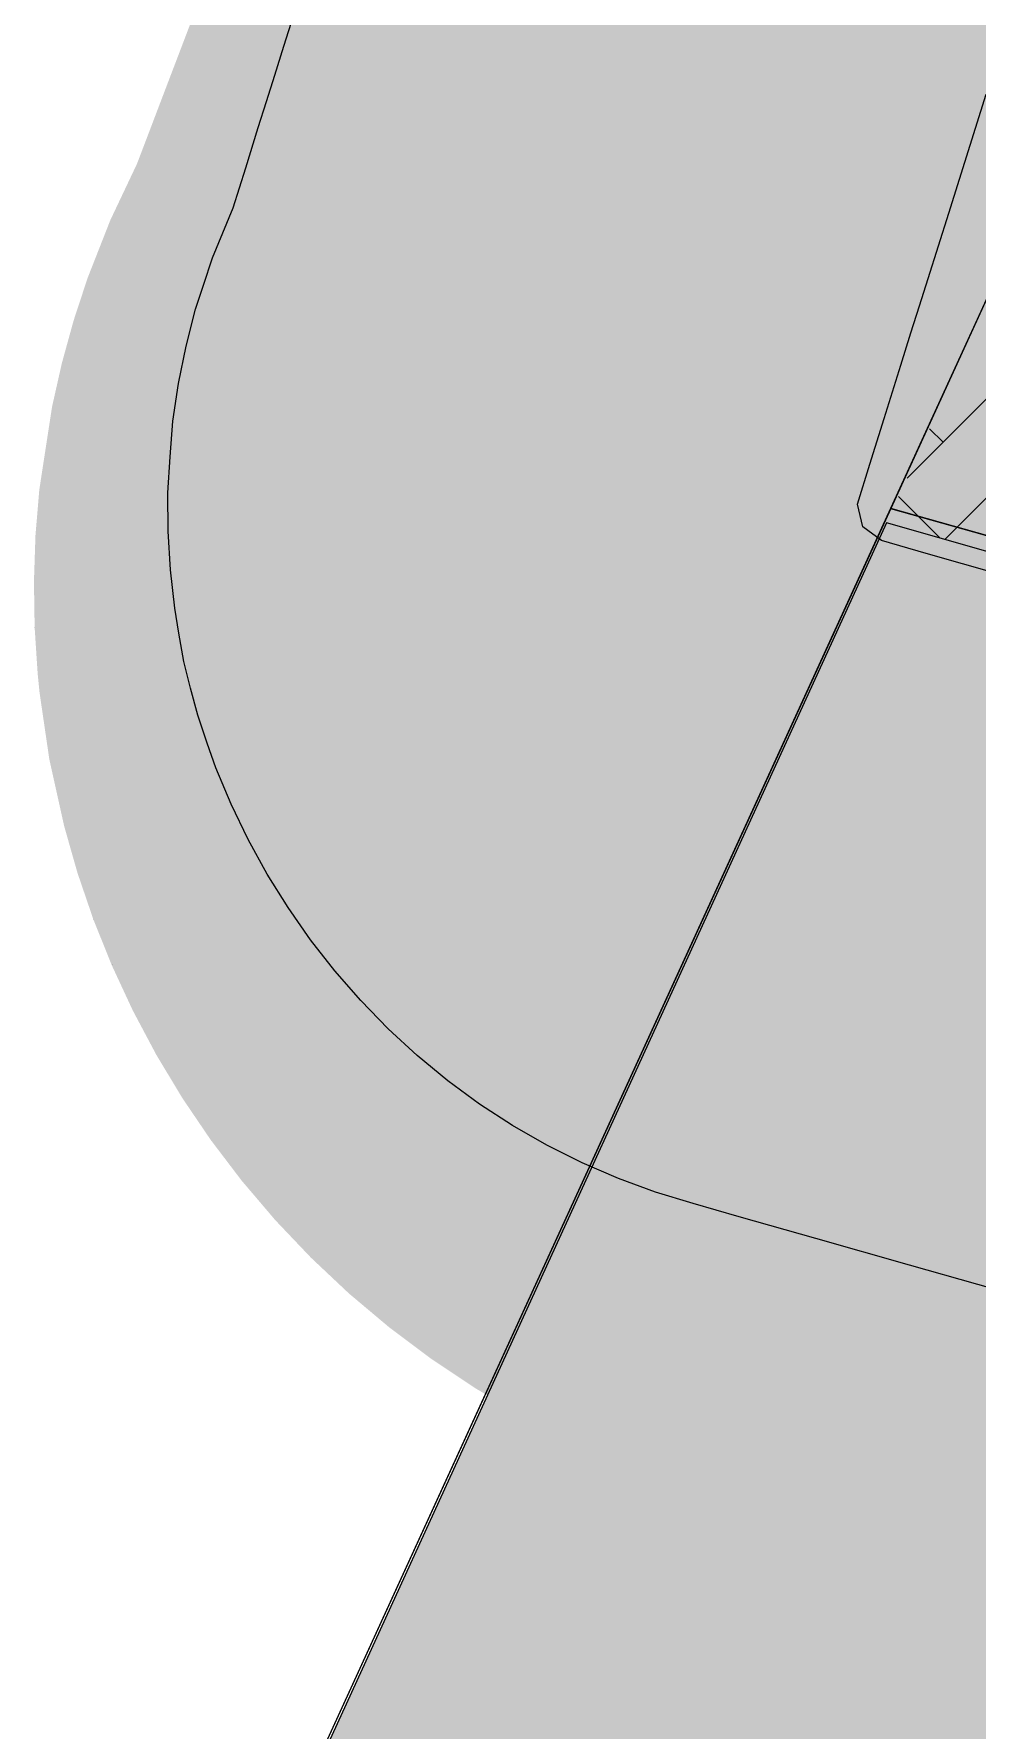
# Model space of a CAD drawing. Header units: millimetres. Extents: x 340454 to 342791, y 6993867 to 6995092.
# Drawn here: x 340708.885 to 340710.937, y 6994448.86 to 6994452.552 of the extents above; entities that cross this region are included whole.
import ezdxf

# ---------------------------------------------------------------- set-up
doc = ezdxf.new("R2010")
doc.units = ezdxf.units.MM
doc.header["$LTSCALE"] = 10
for name, color, linetype in [('A-MODELAGEM', 7, 'Continuous'), ('F-HZ-CORREDOR-FEAT', 2, 'Continuous'), ('Lotes', 7, 'Continuous'), ('T-HM-CURVA_INTERMEDIARIA', 45, 'Continuous'), ('TRAMA', 7, 'Continuous'), ('URB-Quadras', 3, 'Continuous')]:
    doc.layers.add(name, color=color, linetype=linetype)
pattern_1 = [(45, (337861.49948, 6993610.78793), (0, 0.215526147), [0.4572, -0.1524]), (135, (337861.60724, 6993610.8957), (2e-17, 0.215526147), [0.4572, -0.1524])]

msp = doc.modelspace()

# ---------------------------------------------------------------- hatches: boundary and pattern name
at = {"layer": 'TRAMA'}
h = msp.add_hatch(dxfattribs=at)
h.set_pattern_fill('AR-HBONE', color=253, scale=0.0015)
h.set_pattern_definition(pattern_1)
h.paths.add_polyline_path([(340711.6709, 6994451.5991), (340711.3071, 6994451.7654), (340710.9433, 6994451.9318), (340710.74, 6994451.4873), (340712.6851, 6994450.9353), (340712.7607, 6994451.1007), (340712.3984, 6994451.2663), (340712.0346, 6994451.4327)])
h = msp.add_hatch(dxfattribs=at)
h.set_pattern_fill('AR-HBONE', color=253, scale=0.0015)
h.set_pattern_definition(pattern_1)
h.paths.add_polyline_path([(340709.0569, 6994447.807), (340802.2143, 6994421.369), (340803.3046, 6994425.2175), (340710.7401, 6994451.4873)])

# ---------------------------------------------------------------- linework, layer by layer
at = {"layer": 'A-MODELAGEM', "color": 161, "linetype": 'Continuous', "lineweight": -3}
for points in [[(340709.8757, 6994452.7907), (340710.4702, 6994452.1269), (340710.0445, 6994452.8328)], [(340710.0445, 6994452.8328), (340710.4702, 6994452.1269), (340710.9307, 6994451.9163)], [(340710.0445, 6994452.8328), (340710.9307, 6994451.9163), (340710.5837, 6994452.7556)], [(340709.2654, 6994452.6779), (340710.4702, 6994452.1269), (340709.8757, 6994452.7907)], [(340710.5837, 6994452.7556), (340710.9307, 6994451.9163), (340711.044, 6994452.1639)], [(340710.5837, 6994452.7556), (340711.044, 6994452.1639), (340710.9167, 6994452.6033)], [(340709.2654, 6994452.6779), (340709.2166, 6994452.5499), (340710.4702, 6994452.1269)], [(340710.8953, 6994452.6322), (340710.9167, 6994452.6033), (340711.1881, 6994452.4792)], [(340710.8953, 6994452.6322), (340711.1881, 6994452.4792), (340711.2221, 6994452.5535)], [(340710.9167, 6994452.6033), (340711.044, 6994452.1639), (340711.1195, 6994452.3291)], [(340710.9167, 6994452.6033), (340711.1195, 6994452.3291), (340711.1881, 6994452.4792)], [(340709.1743, 6994452.4389), (340709.4404, 6994452.3376), (340709.2166, 6994452.5499)], [(340709.2166, 6994452.5499), (340709.4404, 6994452.3376), (340710.6984, 6994451.8722)], [(340709.2166, 6994452.5499), (340710.5243, 6994452.0665), (340710.4702, 6994452.1269)], [(340709.2166, 6994452.5499), (340710.6984, 6994451.8722), (340710.5243, 6994452.0665)], [(340709.1743, 6994452.4389), (340709.1096, 6994452.2689), (340709.5042, 6994452.1344)], [(340709.1743, 6994452.4389), (340709.5042, 6994452.1344), (340709.4819, 6994452.2982)], [(340709.1743, 6994452.4389), (340709.4819, 6994452.2982), (340709.4404, 6994452.3376)], [(340709.4404, 6994452.3376), (340709.4819, 6994452.2982), (340710.7167, 6994451.8518)], [(340709.4404, 6994452.3376), (340710.7167, 6994451.8518), (340710.6984, 6994451.8722)], [(340709.4819, 6994452.2982), (340709.5042, 6994452.1344), (340709.7389, 6994452.0543)], [(340709.4819, 6994452.2982), (340709.7389, 6994452.0543), (340710.8245, 6994451.6841)], [(340709.4819, 6994452.2982), (340710.8245, 6994451.6841), (340710.7167, 6994451.8518)], [(340709.1096, 6994452.2689), (340709.0522, 6994452.1464), (340709.6028, 6994452.0434)], [(340709.1096, 6994452.2689), (340709.6028, 6994452.0434), (340709.5042, 6994452.1344)], [(340709.002, 6994452.0199), (340709.7845, 6994451.8756), (340709.0522, 6994452.1463)], [(340709.0522, 6994452.1464), (340709.0522, 6994452.1463), (340709.7845, 6994451.8756)], [(340709.0522, 6994452.1464), (340709.7845, 6994451.8756), (340709.6028, 6994452.0434)], [(340710.9307, 6994451.9163), (340711.6977, 6994451.3235), (340711.044, 6994452.1639)], [(340709.5042, 6994452.1344), (340709.6028, 6994452.0434), (340709.7389, 6994452.0543)], [(340710.4702, 6994452.1269), (340710.5243, 6994452.0665), (340710.9307, 6994451.9163)], [(340709.6028, 6994452.0434), (340709.8879, 6994451.913), (340709.7389, 6994452.0543)], [(340709.6028, 6994452.0434), (340709.7845, 6994451.8756), (340709.8879, 6994451.913)], [(340709.7389, 6994452.0543), (340709.8879, 6994451.913), (340710.8245, 6994451.6841)], [(340710.5243, 6994452.0665), (340710.6984, 6994451.8722), (340710.9307, 6994451.9163)], [(340709.002, 6994452.0199), (340708.9724, 6994451.9282), (340709.1668, 6994451.8835)], [(340709.002, 6994452.0199), (340709.1668, 6994451.8835), (340709.9103, 6994451.7595)], [(340709.002, 6994452.0199), (340709.9103, 6994451.7595), (340709.7845, 6994451.8756)], [(340708.9467, 6994451.8352), (340709.1668, 6994451.8835), (340708.9724, 6994451.9282)], [(340709.7845, 6994451.8756), (340710.0183, 6994451.7892), (340709.8879, 6994451.913)], [(340709.8879, 6994451.913), (340710.0183, 6994451.7892), (340710.749, 6994451.5191)], [(340709.8879, 6994451.913), (340710.749, 6994451.5191), (340710.8245, 6994451.6841)], [(340710.6984, 6994451.8722), (340710.8738, 6994451.792), (340710.9307, 6994451.9163)], [(340710.8738, 6994451.792), (340711.7347, 6994451.2394), (340710.9307, 6994451.9163)], [(340710.9307, 6994451.9163), (340711.7347, 6994451.2394), (340711.6977, 6994451.3235)], [(340708.9467, 6994451.8352), (340709.3002, 6994451.7731), (340709.1668, 6994451.8835)], [(340709.1668, 6994451.8835), (340709.3002, 6994451.7731), (340709.9785, 6994451.6966)], [(340709.1668, 6994451.8835), (340709.9785, 6994451.6966), (340709.9103, 6994451.7595)], [(340709.7845, 6994451.8756), (340709.9103, 6994451.7595), (340710.0183, 6994451.7892)], [(340710.6984, 6994451.8722), (340710.7167, 6994451.8518), (340710.8738, 6994451.792)], [(340710.7167, 6994451.8518), (340710.8245, 6994451.6841), (340710.8388, 6994451.7154)], [(340710.7167, 6994451.8518), (340710.8388, 6994451.7154), (340710.8738, 6994451.792)], [(340708.9249, 6994451.7404), (340709.3002, 6994451.7731), (340708.9467, 6994451.8351)], [(340708.9467, 6994451.8352), (340708.9467, 6994451.8351), (340709.3002, 6994451.7731)], [(340709.9103, 6994451.7595), (340710.1099, 6994451.7023), (340710.0183, 6994451.7892)], [(340710.0183, 6994451.7892), (340710.1099, 6994451.7023), (340710.749, 6994451.5191)], [(340710.8388, 6994451.7154), (340710.8998, 6994451.6473), (340710.8738, 6994451.792)], [(340710.8998, 6994451.6473), (340711.7347, 6994451.2394), (340710.8738, 6994451.792)], [(340708.8971, 6994451.5593), (340709.1673, 6994451.5534), (340708.9249, 6994451.7404)], [(340708.9249, 6994451.7404), (340709.411, 6994451.6814), (340709.3002, 6994451.7731)], [(340708.9249, 6994451.7404), (340709.1673, 6994451.5534), (340709.411, 6994451.6814)], [(340709.3002, 6994451.7731), (340709.411, 6994451.6814), (340710.0352, 6994451.6443)], [(340709.3002, 6994451.7731), (340710.0352, 6994451.6443), (340709.9785, 6994451.6966)], [(340709.9103, 6994451.7595), (340709.9785, 6994451.6966), (340710.1099, 6994451.7023)], [(340709.9785, 6994451.6966), (340710.1601, 6994451.6548), (340710.1099, 6994451.7023)], [(340710.1099, 6994451.7023), (340710.1601, 6994451.6548), (340710.749, 6994451.5191)], [(340710.8245, 6994451.6841), (340710.8998, 6994451.6473), (340710.8388, 6994451.7154)], [(340709.1673, 6994451.5534), (340709.5764, 6994451.5446), (340709.411, 6994451.6814)], [(340709.411, 6994451.6814), (340709.5764, 6994451.5446), (340710.0832, 6994451.5999)], [(340709.411, 6994451.6814), (340710.0832, 6994451.5999), (340710.0352, 6994451.6443)], [(340709.9785, 6994451.6966), (340710.0352, 6994451.6443), (340710.1601, 6994451.6548)], [(340710.749, 6994451.5191), (340710.8998, 6994451.6473), (340710.8245, 6994451.6841)], [(340710.0352, 6994451.6443), (340710.2019, 6994451.615), (340710.1601, 6994451.6548)], [(340710.0352, 6994451.6443), (340710.0832, 6994451.5999), (340710.2019, 6994451.615)], [(340710.1601, 6994451.6548), (340710.2019, 6994451.615), (340710.749, 6994451.5191)], [(340710.749, 6994451.5191), (340711.1052, 6994451.418), (340710.8998, 6994451.6473)], [(340710.8998, 6994451.6473), (340711.1052, 6994451.418), (340711.7347, 6994451.2394)], [(340709.5764, 6994451.5446), (340710.1568, 6994451.532), (340710.0832, 6994451.5999)], [(340710.0832, 6994451.5999), (340710.2376, 6994451.5812), (340710.2019, 6994451.615)], [(340710.0832, 6994451.5999), (340710.1568, 6994451.532), (340710.2376, 6994451.5812)], [(340710.2019, 6994451.615), (340710.2376, 6994451.5812), (340710.749, 6994451.5191)], [(340708.8971, 6994451.5593), (340708.8894, 6994451.4602), (340709.0255, 6994451.4645)], [(340708.8971, 6994451.5593), (340709.0255, 6994451.4645), (340709.1673, 6994451.5534)], [(340709.0255, 6994451.4645), (340709.2725, 6994451.4723), (340709.1673, 6994451.5534)], [(340709.1673, 6994451.5534), (340709.2725, 6994451.4723), (340709.5764, 6994451.5446)], [(340710.1568, 6994451.532), (340710.2926, 6994451.529), (340710.2376, 6994451.5812)], [(340710.2376, 6994451.5812), (340710.2926, 6994451.529), (340710.749, 6994451.5191)], [(340709.2725, 6994451.4723), (340709.6493, 6994451.4843), (340709.5764, 6994451.5446)], [(340709.5764, 6994451.5446), (340709.6493, 6994451.4843), (340710.1568, 6994451.532)], [(340709.6493, 6994451.4843), (340710.1899, 6994451.5014), (340710.1568, 6994451.532)], [(340710.1568, 6994451.532), (340710.1899, 6994451.5014), (340710.2926, 6994451.529)], [(340710.1899, 6994451.5014), (340710.3174, 6994451.5054), (340710.2926, 6994451.529)], [(340710.2926, 6994451.529), (340710.3174, 6994451.5054), (340710.749, 6994451.5191)], [(340710.3174, 6994451.5054), (340710.3398, 6994451.4842), (340710.749, 6994451.5191)], [(340710.3398, 6994451.4842), (340710.3601, 6994451.4649), (340710.749, 6994451.5191)], [(340710.3601, 6994451.4649), (340710.3788, 6994451.4472), (340710.749, 6994451.5191)], [(340710.3788, 6994451.4472), (340710.3859, 6994451.4404), (340710.749, 6994451.5191)], [(340710.3859, 6994451.4404), (340710.4098, 6994451.4178), (340710.749, 6994451.5191)], [(340710.4098, 6994451.4178), (340710.4317, 6994451.3971), (340710.749, 6994451.5191)], [(340710.4317, 6994451.3971), (340710.4462, 6994451.3833), (340710.749, 6994451.5191)], [(340710.4462, 6994451.3833), (340710.4601, 6994451.3701), (340710.749, 6994451.5191)], [(340710.4601, 6994451.3701), (340710.4735, 6994451.3574), (340710.749, 6994451.5191)], [(340710.4735, 6994451.3574), (340710.4864, 6994451.3451), (340710.749, 6994451.5191)], [(340710.4864, 6994451.3451), (340710.4991, 6994451.3331), (340710.749, 6994451.5191)], [(340710.4991, 6994451.3331), (340710.5115, 6994451.3213), (340710.749, 6994451.5191)], [(340710.5115, 6994451.3213), (340710.5237, 6994451.3097), (340710.749, 6994451.5191)], [(340710.5237, 6994451.3097), (340710.5359, 6994451.2982), (340710.749, 6994451.5191)], [(340710.5359, 6994451.2982), (340710.5481, 6994451.2866), (340710.749, 6994451.5191)], [(340710.5481, 6994451.2866), (340710.5603, 6994451.275), (340710.749, 6994451.5191)], [(340710.5603, 6994451.275), (340710.5726, 6994451.2633), (340710.749, 6994451.5191)], [(340710.5852, 6994451.2514), (340710.749, 6994451.5191), (340710.5726, 6994451.2633)], [(340710.598, 6994451.2392), (340710.749, 6994451.5191), (340710.5852, 6994451.2514)], [(340710.6113, 6994451.2266), (340710.749, 6994451.5191), (340710.598, 6994451.2392)], [(340710.625, 6994451.2136), (340710.749, 6994451.5191), (340710.6113, 6994451.2266)], [(340710.6394, 6994451.2), (340710.749, 6994451.5191), (340710.625, 6994451.2136)], [(340710.6544, 6994451.1857), (340710.749, 6994451.5191), (340710.6394, 6994451.2)], [(340710.6544, 6994451.1857), (340711.1052, 6994451.418), (340710.749, 6994451.5191)], [(340709.2725, 6994451.4723), (340709.3648, 6994451.4011), (340709.6493, 6994451.4843)], [(340709.3648, 6994451.4011), (340709.7139, 6994451.4309), (340709.6493, 6994451.4843)], [(340709.6493, 6994451.4843), (340709.7139, 6994451.4309), (340710.1899, 6994451.5014)], [(340709.7139, 6994451.4309), (340710.2196, 6994451.474), (340710.1899, 6994451.5014)], [(340710.1899, 6994451.5014), (340710.2196, 6994451.474), (340710.3174, 6994451.5054)], [(340710.2196, 6994451.474), (340710.3398, 6994451.4842), (340710.3174, 6994451.5054)], [(340710.2196, 6994451.474), (340710.2466, 6994451.4491), (340710.3398, 6994451.4842)], [(340710.2466, 6994451.4491), (340710.3601, 6994451.4649), (340710.3398, 6994451.4842)], [(340708.8863, 6994451.3608), (340709.1376, 6994451.3817), (340709.0255, 6994451.4645)], [(340708.8894, 6994451.4602), (340708.8863, 6994451.3608), (340709.0255, 6994451.4645)], [(340709.0255, 6994451.4645), (340709.1376, 6994451.3817), (340709.2725, 6994451.4723)], [(340709.1376, 6994451.3817), (340709.3648, 6994451.4011), (340709.2725, 6994451.4723)], [(340709.7139, 6994451.4309), (340709.7718, 6994451.383), (340710.2196, 6994451.474)], [(340709.7718, 6994451.383), (340710.2466, 6994451.4491), (340710.2196, 6994451.474)], [(340709.7718, 6994451.383), (340709.8242, 6994451.3395), (340710.2466, 6994451.4491)], [(340709.8242, 6994451.3395), (340710.2713, 6994451.4263), (340710.2466, 6994451.4491)], [(340710.2466, 6994451.4491), (340710.2713, 6994451.4263), (340710.3601, 6994451.4649)], [(340710.2713, 6994451.4263), (340710.3788, 6994451.4472), (340710.3601, 6994451.4649)], [(340710.2713, 6994451.4263), (340710.2807, 6994451.4176), (340710.3788, 6994451.4472)], [(340710.2807, 6994451.4176), (340710.3859, 6994451.4404), (340710.3788, 6994451.4472)], [(340709.3648, 6994451.4011), (340709.447, 6994451.3377), (340709.7139, 6994451.4309)], [(340709.447, 6994451.3377), (340709.7718, 6994451.383), (340709.7139, 6994451.4309)], [(340709.8242, 6994451.3395), (340709.8442, 6994451.3231), (340710.2713, 6994451.4263)], [(340709.8442, 6994451.3231), (340710.2807, 6994451.4176), (340710.2713, 6994451.4263)], [(340709.8442, 6994451.3231), (340709.9101, 6994451.2685), (340710.2807, 6994451.4176)], [(340709.9101, 6994451.2685), (340710.3121, 6994451.3886), (340710.2807, 6994451.4176)], [(340710.2807, 6994451.4176), (340710.3121, 6994451.3886), (340710.3859, 6994451.4404)], [(340710.3121, 6994451.3886), (340710.4098, 6994451.4178), (340710.3859, 6994451.4404)], [(340710.3121, 6994451.3886), (340710.3408, 6994451.3621), (340710.4098, 6994451.4178)], [(340710.3408, 6994451.3621), (340710.4317, 6994451.3971), (340710.4098, 6994451.4178)], [(340711.2185, 6994450.6506), (340711.1052, 6994451.418), (340710.6544, 6994451.1857)], [(340708.8876, 6994451.26), (340709.1376, 6994451.3817), (340708.8862, 6994451.3603)], [(340708.8863, 6994451.3608), (340708.8862, 6994451.3603), (340709.1376, 6994451.3817)], [(340708.8876, 6994451.26), (340709.2369, 6994451.3084), (340709.1376, 6994451.3817)], [(340709.1376, 6994451.3817), (340709.2369, 6994451.3084), (340709.3648, 6994451.4011)], [(340709.2369, 6994451.3084), (340709.447, 6994451.3377), (340709.3648, 6994451.4011)], [(340709.447, 6994451.3377), (340709.521, 6994451.2806), (340709.7718, 6994451.383)], [(340709.521, 6994451.2806), (340709.8242, 6994451.3395), (340709.7718, 6994451.383)], [(340709.9101, 6994451.2685), (340709.9695, 6994451.2193), (340710.3121, 6994451.3886)], [(340709.9695, 6994451.2193), (340710.3408, 6994451.3621), (340710.3121, 6994451.3886)], [(340710.3408, 6994451.3621), (340710.3599, 6994451.3445), (340710.4317, 6994451.3971)], [(340710.3599, 6994451.3445), (340710.4462, 6994451.3833), (340710.4317, 6994451.3971)], [(340710.3599, 6994451.3445), (340710.3781, 6994451.3278), (340710.4462, 6994451.3833)], [(340710.3781, 6994451.3278), (340710.4601, 6994451.3701), (340710.4462, 6994451.3833)], [(340710.3781, 6994451.3278), (340710.3955, 6994451.3116), (340710.4601, 6994451.3701)], [(340710.3955, 6994451.3116), (340710.4735, 6994451.3574), (340710.4601, 6994451.3701)], [(340709.2369, 6994451.3084), (340709.3258, 6994451.2427), (340709.447, 6994451.3377)], [(340709.3258, 6994451.2427), (340709.521, 6994451.2806), (340709.447, 6994451.3377)], [(340709.521, 6994451.2806), (340709.5489, 6994451.2591), (340709.8242, 6994451.3395)], [(340709.5489, 6994451.2591), (340709.8442, 6994451.3231), (340709.8242, 6994451.3395)], [(340709.9695, 6994451.2193), (340710.0086, 6994451.187), (340710.3408, 6994451.3621)], [(340710.0086, 6994451.187), (340710.3599, 6994451.3445), (340710.3408, 6994451.3621)], [(340710.0086, 6994451.187), (340710.0457, 6994451.1563), (340710.3599, 6994451.3445)], [(340710.0457, 6994451.1563), (340710.3781, 6994451.3278), (340710.3599, 6994451.3445)], [(340710.3955, 6994451.3116), (340710.4124, 6994451.296), (340710.4735, 6994451.3574)], [(340710.4124, 6994451.296), (340710.4864, 6994451.3451), (340710.4735, 6994451.3574)], [(340710.4124, 6994451.296), (340710.4289, 6994451.2808), (340710.4864, 6994451.3451)], [(340710.4289, 6994451.2808), (340710.4991, 6994451.3331), (340710.4864, 6994451.3451)], [(340710.4289, 6994451.2808), (340710.445, 6994451.266), (340710.4991, 6994451.3331)], [(340710.445, 6994451.266), (340710.5115, 6994451.3213), (340710.4991, 6994451.3331)], [(340708.8936, 6994451.1588), (340709.2369, 6994451.3084), (340708.8876, 6994451.2598)], [(340708.8876, 6994451.26), (340708.8876, 6994451.2598), (340709.2369, 6994451.3084)], [(340708.8936, 6994451.1588), (340709.3258, 6994451.2427), (340709.2369, 6994451.3084)], [(340709.5489, 6994451.2591), (340709.6409, 6994451.1881), (340709.8442, 6994451.3231)], [(340709.6409, 6994451.1881), (340709.9101, 6994451.2685), (340709.8442, 6994451.3231)], [(340710.0457, 6994451.1563), (340710.0811, 6994451.127), (340710.3781, 6994451.3278)], [(340710.0811, 6994451.127), (340710.3955, 6994451.3116), (340710.3781, 6994451.3278)], [(340710.0811, 6994451.127), (340710.1151, 6994451.0989), (340710.3955, 6994451.3116)], [(340710.1151, 6994451.0989), (340710.4124, 6994451.296), (340710.3955, 6994451.3116)], [(340710.1151, 6994451.0989), (340710.1479, 6994451.0717), (340710.4124, 6994451.296)], [(340710.1479, 6994451.0717), (340710.4289, 6994451.2808), (340710.4124, 6994451.296)], [(340710.445, 6994451.266), (340710.4609, 6994451.2513), (340710.5115, 6994451.3213)], [(340710.4609, 6994451.2513), (340710.5237, 6994451.3097), (340710.5115, 6994451.3213)], [(340710.4609, 6994451.2513), (340710.4767, 6994451.2367), (340710.5237, 6994451.3097)], [(340710.4767, 6994451.2367), (340710.5359, 6994451.2982), (340710.5237, 6994451.3097)], [(340710.4767, 6994451.2367), (340710.5481, 6994451.2866), (340710.5359, 6994451.2982)], [(340709.3258, 6994451.2427), (340709.3593, 6994451.218), (340709.521, 6994451.2806)], [(340709.3593, 6994451.218), (340709.5489, 6994451.2591), (340709.521, 6994451.2806)], [(340709.3593, 6994451.218), (340709.4693, 6994451.1368), (340709.5489, 6994451.2591)], [(340709.4693, 6994451.1368), (340709.6409, 6994451.1881), (340709.5489, 6994451.2591)], [(340709.6409, 6994451.1881), (340709.7233, 6994451.1246), (340709.9101, 6994451.2685)], [(340709.7233, 6994451.1246), (340709.9695, 6994451.2193), (340709.9101, 6994451.2685)], [(340710.1479, 6994451.0717), (340710.18, 6994451.0452), (340710.4289, 6994451.2808)], [(340710.18, 6994451.0452), (340710.445, 6994451.266), (340710.4289, 6994451.2808)], [(340710.18, 6994451.0452), (340710.2113, 6994451.0193), (340710.445, 6994451.266)], [(340710.2113, 6994451.0193), (340710.4609, 6994451.2513), (340710.445, 6994451.266)], [(340710.4767, 6994451.2367), (340710.4924, 6994451.2222), (340710.5481, 6994451.2866)], [(340710.4924, 6994451.2222), (340710.5603, 6994451.275), (340710.5481, 6994451.2866)], [(340710.4924, 6994451.2222), (340710.5082, 6994451.2077), (340710.5603, 6994451.275)], [(340710.5082, 6994451.2077), (340710.5726, 6994451.2633), (340710.5603, 6994451.275)], [(340710.5082, 6994451.2077), (340710.5241, 6994451.193), (340710.5726, 6994451.2633)], [(340710.5241, 6994451.193), (340710.5852, 6994451.2514), (340710.5726, 6994451.2633)], [(340708.8936, 6994451.1588), (340708.9405, 6994451.1272), (340709.3258, 6994451.2427)], [(340708.9405, 6994451.1272), (340709.3593, 6994451.218), (340709.3258, 6994451.2427)], [(340710.2113, 6994451.0193), (340710.2422, 6994450.9937), (340710.4609, 6994451.2513)], [(340710.2422, 6994450.9937), (340710.4767, 6994451.2367), (340710.4609, 6994451.2513)], [(340710.2422, 6994450.9937), (340710.2729, 6994450.9683), (340710.4767, 6994451.2367)], [(340710.2729, 6994450.9683), (340710.4924, 6994451.2222), (340710.4767, 6994451.2367)], [(340710.2729, 6994450.9683), (340710.5082, 6994451.2077), (340710.4924, 6994451.2222)], [(340710.5403, 6994451.178), (340710.5852, 6994451.2514), (340710.5241, 6994451.193)], [(340710.5403, 6994451.178), (340710.598, 6994451.2392), (340710.5852, 6994451.2514)], [(340710.5568, 6994451.1628), (340710.598, 6994451.2392), (340710.5403, 6994451.178)], [(340710.5568, 6994451.1628), (340710.6113, 6994451.2266), (340710.598, 6994451.2392)], [(340710.5738, 6994451.1471), (340710.6113, 6994451.2266), (340710.5568, 6994451.1628)], [(340710.5738, 6994451.1471), (340710.625, 6994451.2136), (340710.6113, 6994451.2266)], [(340708.9405, 6994451.1272), (340709.0932, 6994451.0245), (340709.3593, 6994451.218)], [(340709.0932, 6994451.0245), (340709.4693, 6994451.1368), (340709.3593, 6994451.218)], [(340709.4693, 6994451.1368), (340709.5672, 6994451.0646), (340709.6409, 6994451.1881)], [(340709.5672, 6994451.0646), (340709.7233, 6994451.1246), (340709.6409, 6994451.1881)], [(340709.7233, 6994451.1246), (340709.7771, 6994451.0831), (340709.9695, 6994451.2193)], [(340709.7771, 6994451.0831), (340710.0086, 6994451.187), (340709.9695, 6994451.2193)], [(340709.7771, 6994451.0831), (340709.8279, 6994451.0439), (340710.0086, 6994451.187)], [(340709.8279, 6994451.0439), (340710.0457, 6994451.1563), (340710.0086, 6994451.187)], [(340710.2729, 6994450.9683), (340710.3035, 6994450.943), (340710.5082, 6994451.2077)], [(340710.3035, 6994450.943), (340710.5241, 6994451.193), (340710.5082, 6994451.2077)], [(340710.3035, 6994450.943), (340710.3342, 6994450.9176), (340710.5241, 6994451.193)], [(340710.3342, 6994450.9176), (340710.5403, 6994451.178), (340710.5241, 6994451.193)], [(340710.5914, 6994451.1308), (340710.625, 6994451.2136), (340710.5738, 6994451.1471)], [(340710.5914, 6994451.1308), (340710.6394, 6994451.2), (340710.625, 6994451.2136)], [(340710.6098, 6994451.1139), (340710.6394, 6994451.2), (340710.5914, 6994451.1308)], [(340710.6098, 6994451.1139), (340710.6544, 6994451.1857), (340710.6394, 6994451.2)], [(340710.629, 6994451.0961), (340710.6544, 6994451.1857), (340710.6098, 6994451.1139)], [(340711.2185, 6994450.6506), (340710.6544, 6994451.1857), (340710.629, 6994451.0961)], [(340708.8977, 6994451.118), (340708.9405, 6994451.1272), (340708.8936, 6994451.1588)], [(340709.8279, 6994451.0439), (340709.8761, 6994451.0067), (340710.0457, 6994451.1563)], [(340709.8761, 6994451.0067), (340710.0811, 6994451.127), (340710.0457, 6994451.1563)], [(340710.3342, 6994450.9176), (340710.3652, 6994450.892), (340710.5403, 6994451.178)], [(340710.3652, 6994450.892), (340710.5568, 6994451.1628), (340710.5403, 6994451.178)], [(340710.3967, 6994450.8659), (340710.5568, 6994451.1628), (340710.3652, 6994450.892)], [(340710.3967, 6994450.8659), (340710.5738, 6994451.1471), (340710.5568, 6994451.1628)], [(340710.4289, 6994450.8393), (340710.5738, 6994451.1471), (340710.3967, 6994450.8659)], [(340710.4289, 6994450.8393), (340710.5914, 6994451.1308), (340710.5738, 6994451.1471)], [(340708.8977, 6994451.118), (340709.055, 6994451.0131), (340708.9405, 6994451.1272)], [(340708.8977, 6994451.118), (340708.9194, 6994450.9726), (340709.055, 6994451.0131)], [(340708.9405, 6994451.1272), (340709.055, 6994451.0131), (340709.0932, 6994451.0245)], [(340709.0932, 6994451.0245), (340709.2277, 6994450.934), (340709.4693, 6994451.1368)], [(340709.2277, 6994450.934), (340709.5672, 6994451.0646), (340709.4693, 6994451.1368)], [(340709.5672, 6994451.0646), (340709.6309, 6994451.0175), (340709.7233, 6994451.1246)], [(340709.6309, 6994451.0175), (340709.7771, 6994451.0831), (340709.7233, 6994451.1246)], [(340709.8761, 6994451.0067), (340709.9223, 6994450.9711), (340710.0811, 6994451.127)], [(340709.9223, 6994450.9711), (340710.1151, 6994451.0989), (340710.0811, 6994451.127)], [(340710.462, 6994450.8119), (340710.5914, 6994451.1308), (340710.4289, 6994450.8393)], [(340710.462, 6994450.8119), (340710.6098, 6994451.1139), (340710.5914, 6994451.1308)], [(340710.4962, 6994450.7836), (340710.6098, 6994451.1139), (340710.462, 6994450.8119)], [(340710.4962, 6994450.7836), (340710.629, 6994451.0961), (340710.6098, 6994451.1139)], [(340709.6309, 6994451.0175), (340709.6908, 6994450.9732), (340709.7771, 6994451.0831)], [(340709.6908, 6994450.9732), (340709.8279, 6994451.0439), (340709.7771, 6994451.0831)], [(340709.9223, 6994450.9711), (340709.9667, 6994450.9368), (340710.1151, 6994451.0989)], [(340709.9667, 6994450.9368), (340710.1479, 6994451.0717), (340710.1151, 6994451.0989)], [(340710.5319, 6994450.754), (340710.629, 6994451.0961), (340710.4962, 6994450.7836)], [(340710.5319, 6994450.754), (340711.1707, 6994450.5961), (340710.629, 6994451.0961)], [(340711.1707, 6994450.5961), (340711.2185, 6994450.6506), (340710.629, 6994451.0961)], [(340709.2277, 6994450.934), (340709.3145, 6994450.8756), (340709.5672, 6994451.0646)], [(340709.3145, 6994450.8756), (340709.6309, 6994451.0175), (340709.5672, 6994451.0646)], [(340709.6908, 6994450.9732), (340709.7476, 6994450.9313), (340709.8279, 6994451.0439)], [(340709.7476, 6994450.9313), (340709.8761, 6994451.0067), (340709.8279, 6994451.0439)], [(340709.9667, 6994450.9368), (340710.0099, 6994450.9036), (340710.1479, 6994451.0717)], [(340710.0099, 6994450.9036), (340710.18, 6994451.0452), (340710.1479, 6994451.0717)], [(340710.0099, 6994450.9036), (340710.0519, 6994450.8711), (340710.18, 6994451.0452)], [(340710.0519, 6994450.8711), (340710.2113, 6994451.0193), (340710.18, 6994451.0452)], [(340708.9512, 6994450.8276), (340709.055, 6994451.0131), (340708.9194, 6994450.9726)], [(340708.9512, 6994450.8276), (340709.1934, 6994450.9208), (340709.055, 6994451.0131)], [(340709.055, 6994451.0131), (340709.1934, 6994450.9208), (340709.0932, 6994451.0245)], [(340709.0932, 6994451.0245), (340709.1934, 6994450.9208), (340709.2277, 6994450.934)], [(340709.3145, 6994450.8756), (340709.3957, 6994450.821), (340709.6309, 6994451.0175)], [(340709.3957, 6994450.821), (340709.6908, 6994450.9732), (340709.6309, 6994451.0175)], [(340709.7476, 6994450.9313), (340709.8018, 6994450.8913), (340709.8761, 6994451.0067)], [(340709.8018, 6994450.8913), (340709.9223, 6994450.9711), (340709.8761, 6994451.0067)], [(340710.0519, 6994450.8711), (340710.0933, 6994450.8392), (340710.2113, 6994451.0193)], [(340710.0933, 6994450.8392), (340710.2422, 6994450.9937), (340710.2113, 6994451.0193)], [(340709.3957, 6994450.821), (340709.4721, 6994450.7696), (340709.6908, 6994450.9732)], [(340709.4721, 6994450.7696), (340709.7476, 6994450.9313), (340709.6908, 6994450.9732)], [(340709.8018, 6994450.8913), (340709.8539, 6994450.8529), (340709.9223, 6994450.9711)], [(340709.8539, 6994450.8529), (340709.9667, 6994450.9368), (340709.9223, 6994450.9711)], [(340710.0933, 6994450.8392), (340710.1341, 6994450.8077), (340710.2422, 6994450.9937)], [(340710.1341, 6994450.8077), (340710.2729, 6994450.9683), (340710.2422, 6994450.9937)], [(340710.1341, 6994450.8077), (340710.1747, 6994450.7764), (340710.2729, 6994450.9683)], [(340710.1747, 6994450.7764), (340710.3035, 6994450.943), (340710.2729, 6994450.9683)], [(340709.1934, 6994450.9208), (340709.2827, 6994450.8613), (340709.2277, 6994450.934)], [(340709.2277, 6994450.934), (340709.2827, 6994450.8613), (340709.3145, 6994450.8756)], [(340709.4721, 6994450.7696), (340709.5446, 6994450.7208), (340709.7476, 6994450.9313)], [(340709.5446, 6994450.7208), (340709.8018, 6994450.8913), (340709.7476, 6994450.9313)], [(340709.8539, 6994450.8529), (340709.9043, 6994450.8157), (340709.9667, 6994450.9368)], [(340709.9043, 6994450.8157), (340710.0099, 6994450.9036), (340709.9667, 6994450.9368)], [(340710.1747, 6994450.7764), (340710.3342, 6994450.9176), (340710.3035, 6994450.943)], [(340708.9512, 6994450.8276), (340709.0584, 6994450.7607), (340709.1934, 6994450.9208)], [(340709.0584, 6994450.7607), (340709.2827, 6994450.8613), (340709.1934, 6994450.9208)], [(340709.5446, 6994450.7208), (340709.6139, 6994450.6742), (340709.8018, 6994450.8913)], [(340709.6139, 6994450.6742), (340709.8539, 6994450.8529), (340709.8018, 6994450.8913)], [(340709.9043, 6994450.8157), (340709.9533, 6994450.7794), (340710.0099, 6994450.9036)], [(340709.9533, 6994450.7794), (340710.0519, 6994450.8711), (340710.0099, 6994450.9036)], [(340710.1747, 6994450.7764), (340710.2153, 6994450.7451), (340710.3342, 6994450.9176)], [(340710.2153, 6994450.7451), (340710.3652, 6994450.892), (340710.3342, 6994450.9176)], [(340710.2153, 6994450.7451), (340710.2561, 6994450.7137), (340710.3652, 6994450.892)], [(340710.2561, 6994450.7137), (340710.3967, 6994450.8659), (340710.3652, 6994450.892)], [(340709.0584, 6994450.7607), (340709.158, 6994450.6984), (340709.2827, 6994450.8613)], [(340709.158, 6994450.6984), (340709.3661, 6994450.8057), (340709.2827, 6994450.8613)], [(340709.2827, 6994450.8613), (340709.3661, 6994450.8057), (340709.3145, 6994450.8756)], [(340709.3145, 6994450.8756), (340709.3661, 6994450.8057), (340709.3957, 6994450.821)], [(340709.6139, 6994450.6742), (340709.6805, 6994450.6293), (340709.8539, 6994450.8529)], [(340709.6805, 6994450.6293), (340709.9043, 6994450.8157), (340709.8539, 6994450.8529)], [(340709.9533, 6994450.7794), (340710.0014, 6994450.744), (340710.0519, 6994450.8711)], [(340710.0014, 6994450.744), (340710.0933, 6994450.8392), (340710.0519, 6994450.8711)], [(340710.2974, 6994450.6818), (340710.3967, 6994450.8659), (340710.2561, 6994450.7137)], [(340710.2974, 6994450.6818), (340710.4289, 6994450.8393), (340710.3967, 6994450.8659)], [(340708.9512, 6994450.8276), (340708.9809, 6994450.7259), (340709.0584, 6994450.7607)], [(340709.3661, 6994450.8057), (340709.4445, 6994450.7534), (340709.3957, 6994450.821)], [(340709.3957, 6994450.821), (340709.4445, 6994450.7534), (340709.4721, 6994450.7696)], [(340709.6805, 6994450.6293), (340709.7451, 6994450.5859), (340709.9043, 6994450.8157)], [(340709.7451, 6994450.5859), (340709.9533, 6994450.7794), (340709.9043, 6994450.8157)], [(340710.0014, 6994450.744), (340710.0487, 6994450.709), (340710.0933, 6994450.8392)], [(340710.0487, 6994450.709), (340710.1341, 6994450.8077), (340710.0933, 6994450.8392)], [(340710.3394, 6994450.6494), (340710.4289, 6994450.8393), (340710.2974, 6994450.6818)], [(340710.3394, 6994450.6494), (340710.462, 6994450.8119), (340710.4289, 6994450.8393)], [(340709.158, 6994450.6984), (340709.2514, 6994450.6401), (340709.3661, 6994450.8057)], [(340709.2514, 6994450.6401), (340709.4445, 6994450.7534), (340709.3661, 6994450.8057)], [(340709.7451, 6994450.5859), (340709.8081, 6994450.5435), (340709.9533, 6994450.7794)], [(340709.8081, 6994450.5435), (340710.0014, 6994450.744), (340709.9533, 6994450.7794)], [(340710.0487, 6994450.709), (340710.0957, 6994450.6743), (340710.1341, 6994450.8077)], [(340710.0957, 6994450.6743), (340710.1747, 6994450.7764), (340710.1341, 6994450.8077)], [(340710.3825, 6994450.6161), (340710.462, 6994450.8119), (340710.3394, 6994450.6494)], [(340710.3825, 6994450.6161), (340710.4962, 6994450.7836), (340710.462, 6994450.8119)], [(340710.4269, 6994450.5819), (340710.4962, 6994450.7836), (340710.3825, 6994450.6161)], [(340710.4269, 6994450.5819), (340710.5319, 6994450.754), (340710.4962, 6994450.7836)], [(340708.9809, 6994450.7259), (340709.0154, 6994450.6265), (340709.0584, 6994450.7607)], [(340709.0154, 6994450.6265), (340709.158, 6994450.6984), (340709.0584, 6994450.7607)], [(340709.2514, 6994450.6401), (340709.3396, 6994450.5849), (340709.4445, 6994450.7534)], [(340709.3396, 6994450.5849), (340709.5189, 6994450.7038), (340709.4445, 6994450.7534)], [(340709.4445, 6994450.7534), (340709.5189, 6994450.7038), (340709.4721, 6994450.7696)], [(340709.4721, 6994450.7696), (340709.5189, 6994450.7038), (340709.5446, 6994450.7208)], [(340709.8081, 6994450.5435), (340709.8698, 6994450.502), (340710.0014, 6994450.744)], [(340709.8698, 6994450.502), (340710.0487, 6994450.709), (340710.0014, 6994450.744)], [(340710.0957, 6994450.6743), (340710.2153, 6994450.7451), (340710.1747, 6994450.7764)], [(340710.0957, 6994450.6743), (340710.1426, 6994450.6397), (340710.2153, 6994450.7451)], [(340710.1426, 6994450.6397), (340710.2561, 6994450.7137), (340710.2153, 6994450.7451)], [(340710.473, 6994450.5464), (340710.5319, 6994450.754), (340710.4269, 6994450.5819)], [(340710.473, 6994450.5464), (340710.9824, 6994450.3813), (340710.5319, 6994450.754)], [(340710.9824, 6994450.3813), (340711.1707, 6994450.5961), (340710.5319, 6994450.754)], [(340709.5189, 6994450.7038), (340709.59, 6994450.6564), (340709.5446, 6994450.7208)], [(340709.5446, 6994450.7208), (340709.59, 6994450.6564), (340709.6139, 6994450.6742)], [(340709.8698, 6994450.502), (340709.9307, 6994450.461), (340710.0487, 6994450.709)], [(340709.9307, 6994450.461), (340710.0957, 6994450.6743), (340710.0487, 6994450.709)], [(340710.1426, 6994450.6397), (340710.1896, 6994450.605), (340710.2561, 6994450.7137)], [(340710.1896, 6994450.605), (340710.2974, 6994450.6818), (340710.2561, 6994450.7137)], [(340709.0154, 6994450.6265), (340709.0159, 6994450.6251), (340709.158, 6994450.6984)], [(340709.0159, 6994450.6251), (340709.0558, 6994450.5263), (340709.158, 6994450.6984)], [(340709.0558, 6994450.5263), (340709.2514, 6994450.6401), (340709.158, 6994450.6984)], [(340709.3396, 6994450.5849), (340709.4235, 6994450.5325), (340709.5189, 6994450.7038)], [(340709.4235, 6994450.5325), (340709.59, 6994450.6564), (340709.5189, 6994450.7038)], [(340709.59, 6994450.6564), (340709.6584, 6994450.6109), (340709.6139, 6994450.6742)], [(340709.6139, 6994450.6742), (340709.6584, 6994450.6109), (340709.6805, 6994450.6293)], [(340709.9307, 6994450.461), (340709.9912, 6994450.4203), (340710.0957, 6994450.6743)], [(340709.9912, 6994450.4203), (340710.1426, 6994450.6397), (340710.0957, 6994450.6743)], [(340710.1896, 6994450.605), (340710.2371, 6994450.5699), (340710.2974, 6994450.6818)], [(340710.2371, 6994450.5699), (340710.3394, 6994450.6494), (340710.2974, 6994450.6818)], [(340709.0558, 6994450.5263), (340709.0561, 6994450.5255), (340709.2514, 6994450.6401)], [(340709.0561, 6994450.5255), (340709.1015, 6994450.4279), (340709.2514, 6994450.6401)], [(340709.1015, 6994450.4279), (340709.3396, 6994450.5849), (340709.2514, 6994450.6401)], [(340709.4235, 6994450.5325), (340709.5039, 6994450.4823), (340709.59, 6994450.6564)], [(340709.5039, 6994450.4823), (340709.6584, 6994450.6109), (340709.59, 6994450.6564)], [(340709.9912, 6994450.4203), (340710.1896, 6994450.605), (340710.1426, 6994450.6397)], [(340710.2853, 6994450.5343), (340710.3394, 6994450.6494), (340710.2371, 6994450.5699)], [(340710.2853, 6994450.5343), (340710.3825, 6994450.6161), (340710.3394, 6994450.6494)], [(340709.5039, 6994450.4823), (340709.5815, 6994450.4338), (340709.6584, 6994450.6109)], [(340709.5815, 6994450.4338), (340709.7245, 6994450.5668), (340709.6584, 6994450.6109)], [(340709.6584, 6994450.6109), (340709.7245, 6994450.5668), (340709.6805, 6994450.6293)], [(340709.6805, 6994450.6293), (340709.7245, 6994450.5668), (340709.7451, 6994450.5859)], [(340709.9912, 6994450.4203), (340710.0517, 6994450.3796), (340710.1896, 6994450.605)], [(340710.0517, 6994450.3796), (340710.2371, 6994450.5699), (340710.1896, 6994450.605)], [(340710.3345, 6994450.498), (340710.3825, 6994450.6161), (340710.2853, 6994450.5343)], [(340710.3345, 6994450.498), (340710.4269, 6994450.5819), (340710.3825, 6994450.6161)], [(340709.1015, 6994450.4279), (340709.1017, 6994450.4273), (340709.3396, 6994450.5849)], [(340709.1525, 6994450.3314), (340709.3396, 6994450.5849), (340709.1017, 6994450.4273)], [(340709.1525, 6994450.3314), (340709.4235, 6994450.5325), (340709.3396, 6994450.5849)], [(340709.5815, 6994450.4338), (340709.6568, 6994450.3867), (340709.7245, 6994450.5668)], [(340709.6568, 6994450.3867), (340709.789, 6994450.5238), (340709.7245, 6994450.5668)], [(340709.7245, 6994450.5668), (340709.789, 6994450.5238), (340709.7451, 6994450.5859)], [(340709.789, 6994450.5238), (340709.8081, 6994450.5435), (340709.7451, 6994450.5859)], [(340710.0517, 6994450.3796), (340710.1124, 6994450.3388), (340710.2371, 6994450.5699)], [(340710.1124, 6994450.3388), (340710.2853, 6994450.5343), (340710.2371, 6994450.5699)], [(340710.3852, 6994450.4606), (340710.4269, 6994450.5819), (340710.3345, 6994450.498)], [(340710.3852, 6994450.4606), (340710.473, 6994450.5464), (340710.4269, 6994450.5819)], [(340709.1525, 6994450.3314), (340709.1527, 6994450.331), (340709.4235, 6994450.5325)], [(340709.2089, 6994450.237), (340709.4235, 6994450.5325), (340709.1527, 6994450.331)], [(340709.2089, 6994450.237), (340709.5039, 6994450.4823), (340709.4235, 6994450.5325)], [(340709.6568, 6994450.3867), (340709.7304, 6994450.3407), (340709.789, 6994450.5238)], [(340709.7304, 6994450.3407), (340709.8522, 6994450.4816), (340709.789, 6994450.5238)], [(340709.789, 6994450.5238), (340709.8522, 6994450.4816), (340709.8081, 6994450.5435)], [(340709.8522, 6994450.4816), (340709.8698, 6994450.502), (340709.8081, 6994450.5435)], [(340710.1737, 6994450.2975), (340710.2853, 6994450.5343), (340710.1124, 6994450.3388)], [(340710.1737, 6994450.2975), (340710.3345, 6994450.498), (340710.2853, 6994450.5343)], [(340710.4376, 6994450.4218), (340710.473, 6994450.5464), (340710.3852, 6994450.4606)], [(340710.8632, 6994450.2454), (340710.473, 6994450.5464), (340710.4376, 6994450.4218)], [(340710.8632, 6994450.2454), (340710.9824, 6994450.3813), (340710.473, 6994450.5464)], [(340709.8522, 6994450.4816), (340709.9146, 6994450.4401), (340709.8698, 6994450.502)], [(340709.9146, 6994450.4401), (340709.9307, 6994450.461), (340709.8698, 6994450.502)], [(340710.2361, 6994450.2555), (340710.3345, 6994450.498), (340710.1737, 6994450.2975)], [(340710.2361, 6994450.2555), (340710.3852, 6994450.4606), (340710.3345, 6994450.498)], [(340709.2089, 6994450.237), (340709.2091, 6994450.2367), (340709.5039, 6994450.4823)], [(340709.2707, 6994450.1451), (340709.5039, 6994450.4823), (340709.2091, 6994450.2367)], [(340709.2707, 6994450.1451), (340709.5815, 6994450.4338), (340709.5039, 6994450.4823)], [(340709.7304, 6994450.3407), (340709.8028, 6994450.2955), (340709.8522, 6994450.4816)], [(340709.8028, 6994450.2955), (340709.9146, 6994450.4401), (340709.8522, 6994450.4816)], [(340709.9146, 6994450.4401), (340709.9765, 6994450.3988), (340709.9307, 6994450.461)], [(340709.9765, 6994450.3988), (340709.9912, 6994450.4203), (340709.9307, 6994450.461)], [(340710.3, 6994450.2126), (340710.3852, 6994450.4606), (340710.2361, 6994450.2555)], [(340710.3, 6994450.2126), (340710.4376, 6994450.4218), (340710.3852, 6994450.4606)], [(340709.2707, 6994450.1451), (340709.2708, 6994450.145), (340709.5815, 6994450.4338)], [(340709.3377, 6994450.056), (340709.5815, 6994450.4338), (340709.2708, 6994450.145)], [(340709.3377, 6994450.056), (340709.6568, 6994450.3867), (340709.5815, 6994450.4338)], [(340709.8028, 6994450.2955), (340709.8744, 6994450.2508), (340709.9146, 6994450.4401)], [(340709.8744, 6994450.2508), (340709.9765, 6994450.3988), (340709.9146, 6994450.4401)], [(340709.9765, 6994450.3988), (340710.0517, 6994450.3796), (340709.9912, 6994450.4203)], [(340710.3657, 6994450.1683), (340710.4376, 6994450.4218), (340710.3, 6994450.2126)], [(340710.3657, 6994450.1683), (340710.7899, 6994450.1618), (340710.4376, 6994450.4218)], [(340710.7899, 6994450.1618), (340710.8632, 6994450.2454), (340710.4376, 6994450.4218)], [(340709.3377, 6994450.056), (340709.3378, 6994450.056), (340709.6568, 6994450.3867)], [(340709.3934, 6994449.99), (340709.6568, 6994450.3867), (340709.3378, 6994450.056)], [(340709.3934, 6994449.99), (340709.4102, 6994449.9702), (340709.6568, 6994450.3867)], [(340709.4102, 6994449.9702), (340709.7304, 6994450.3407), (340709.6568, 6994450.3867)], [(340709.8744, 6994450.2508), (340709.9456, 6994450.2063), (340709.9765, 6994450.3988)], [(340709.9456, 6994450.2063), (340710.0382, 6994450.3577), (340709.9765, 6994450.3988)], [(340709.9765, 6994450.3988), (340710.0382, 6994450.3577), (340710.0517, 6994450.3796)], [(340710.0382, 6994450.3577), (340710.1124, 6994450.3388), (340710.0517, 6994450.3796)], [(340710.8632, 6994450.2454), (340711.3945, 6994450.0404), (340710.9824, 6994450.3813)], [(340709.4102, 6994449.9702), (340709.4879, 6994449.8884), (340709.7304, 6994450.3407)], [(340709.4879, 6994449.8884), (340709.8028, 6994450.2955), (340709.7304, 6994450.3407)], [(340709.9456, 6994450.2063), (340710.1002, 6994450.3163), (340710.0382, 6994450.3577)], [(340710.0382, 6994450.3577), (340710.1002, 6994450.3163), (340710.1124, 6994450.3388)], [(340710.1002, 6994450.3163), (340710.1737, 6994450.2975), (340710.1124, 6994450.3388)], [(340709.9456, 6994450.2063), (340710.0169, 6994450.1617), (340710.1002, 6994450.3163)], [(340710.0169, 6994450.1617), (340710.1629, 6994450.2745), (340710.1002, 6994450.3163)], [(340710.1629, 6994450.2745), (340710.1737, 6994450.2975), (340710.1002, 6994450.3163)], [(340709.4879, 6994449.8884), (340709.8744, 6994450.2508), (340709.8028, 6994450.2955)], [(340710.0169, 6994450.1617), (340710.0887, 6994450.1169), (340710.1629, 6994450.2745)], [(340710.0887, 6994450.1169), (340710.2266, 6994450.2321), (340710.1629, 6994450.2745)], [(340710.1629, 6994450.2745), (340710.2361, 6994450.2555), (340710.1737, 6994450.2975)], [(340710.2266, 6994450.2321), (340710.2361, 6994450.2555), (340710.1629, 6994450.2745)], [(340709.4879, 6994449.8884), (340709.5706, 6994449.8104), (340709.8744, 6994450.2508)], [(340709.5706, 6994449.8104), (340709.9456, 6994450.2063), (340709.8744, 6994450.2508)], [(340710.1614, 6994450.0714), (340710.2266, 6994450.2321), (340710.0887, 6994450.1169)], [(340710.1614, 6994450.0714), (340710.2917, 6994450.1887), (340710.2266, 6994450.2321)], [(340710.2266, 6994450.2321), (340710.3, 6994450.2126), (340710.2361, 6994450.2555)], [(340710.2917, 6994450.1887), (340710.3, 6994450.2126), (340710.2266, 6994450.2321)], [(340711.3468, 6994449.8724), (340710.8632, 6994450.2454), (340710.7899, 6994450.1618)], [(340711.3468, 6994449.8724), (340711.3945, 6994450.0404), (340710.8632, 6994450.2454)], [(340709.5706, 6994449.8104), (340709.6582, 6994449.7367), (340709.9456, 6994450.2063)], [(340709.6582, 6994449.7367), (340710.0169, 6994450.1617), (340709.9456, 6994450.2063)], [(340710.2355, 6994450.0251), (340710.2917, 6994450.1887), (340710.1614, 6994450.0714)], [(340710.2355, 6994450.0251), (340710.3588, 6994450.144), (340710.2917, 6994450.1887)], [(340710.2917, 6994450.1887), (340710.3657, 6994450.1683), (340710.3, 6994450.2126)], [(340710.3588, 6994450.144), (340710.3657, 6994450.1683), (340710.2917, 6994450.1887)], [(340709.6582, 6994449.7367), (340709.7503, 6994449.6676), (340710.0169, 6994450.1617)], [(340709.7503, 6994449.6676), (340710.0887, 6994450.1169), (340710.0169, 6994450.1617)], [(340710.6361, 6994449.9864), (340710.3657, 6994450.1683), (340710.3588, 6994450.144)], [(340710.6361, 6994449.9864), (340710.7899, 6994450.1618), (340710.3657, 6994450.1683)], [(340710.6361, 6994449.9864), (340711.3182, 6994449.7717), (340710.7899, 6994450.1618)], [(340711.3182, 6994449.7717), (340711.3468, 6994449.8724), (340710.7899, 6994450.1618)], [(340709.7503, 6994449.6676), (340709.8468, 6994449.6034), (340710.0887, 6994450.1169)], [(340709.8468, 6994449.6034), (340710.1614, 6994450.0714), (340710.0887, 6994450.1169)], [(340710.3116, 6994449.9776), (340710.3588, 6994450.144), (340710.2355, 6994450.0251)], [(340710.3116, 6994449.9776), (340710.621, 6994449.9692), (340710.3588, 6994450.144)], [(340710.621, 6994449.9692), (340710.6361, 6994449.9864), (340710.3588, 6994450.144)], [(340709.9475, 6994449.5444), (340710.1614, 6994450.0714), (340709.8468, 6994449.6034)], [(340709.9475, 6994449.5444), (340710.2355, 6994450.0251), (340710.1614, 6994450.0714)], [(340710.0519, 6994449.4909), (340710.2355, 6994450.0251), (340709.9475, 6994449.5444)], [(340710.0519, 6994449.4909), (340710.3116, 6994449.9776), (340710.2355, 6994450.0251)], [(340710.1599, 6994449.4433), (340710.3116, 6994449.9776), (340710.0519, 6994449.4909)], [(340710.1599, 6994449.4433), (340710.5163, 6994449.8497), (340710.3116, 6994449.9776)], [(340710.5163, 6994449.8497), (340710.621, 6994449.9692), (340710.3116, 6994449.9776)], [(340710.5163, 6994449.8497), (340711.2544, 6994449.5469), (340710.621, 6994449.9692)], [(340711.26, 6994449.5666), (340710.6361, 6994449.9864), (340710.621, 6994449.9692)], [(340711.2544, 6994449.5469), (340711.26, 6994449.5666), (340710.621, 6994449.9692)], [(340711.26, 6994449.5666), (340711.3182, 6994449.7717), (340710.6361, 6994449.9864)], [(340711.1138, 6994449.0513), (340710.5163, 6994449.8497), (340710.1599, 6994449.4433)], [(340711.2162, 6994449.4123), (340711.2544, 6994449.5469), (340710.5163, 6994449.8497)], [(340711.1138, 6994449.0513), (340711.2162, 6994449.4123), (340710.5163, 6994449.8497)]]:
    msp.add_solid(points, dxfattribs=at)
at = {"layer": 'A-MODELAGEM', "color": 11, "linetype": 'Continuous', "lineweight": -3}
for points in [[(340709.0517, 6994452.1465), (340709.0522, 6994452.1464), (340709.1096, 6994452.2689)], [(340709.0517, 6994452.1465), (340709.002, 6994452.0199), (340709.0522, 6994452.1463)], [(340709.0517, 6994452.1465), (340709.0522, 6994452.1463), (340709.0522, 6994452.1464)], [(340708.9719, 6994451.9283), (340708.9724, 6994451.9282), (340709.002, 6994452.0199)], [(340708.9719, 6994451.9283), (340708.9462, 6994451.8351), (340708.9467, 6994451.8352)], [(340708.9719, 6994451.9283), (340708.9467, 6994451.8352), (340708.9724, 6994451.9282)], [(340708.9462, 6994451.8351), (340708.9249, 6994451.7404), (340708.9467, 6994451.8351)], [(340708.9462, 6994451.8351), (340708.9467, 6994451.8351), (340708.9467, 6994451.8352)], [(340708.8888, 6994451.4602), (340708.8894, 6994451.4602), (340708.8971, 6994451.5593)], [(340708.8855, 6994451.3602), (340708.8863, 6994451.3608), (340708.8894, 6994451.4602)], [(340708.8855, 6994451.3602), (340708.8894, 6994451.4602), (340708.8888, 6994451.4602)], [(340708.8855, 6994451.3602), (340708.8862, 6994451.3603), (340708.8863, 6994451.3608)], [(340708.8855, 6994451.3602), (340708.8876, 6994451.26), (340708.8862, 6994451.3603)], [(340708.8855, 6994451.3602), (340708.887, 6994451.2597), (340708.8876, 6994451.26)], [(340708.887, 6994451.2597), (340708.8876, 6994451.2598), (340708.8876, 6994451.26)], [(340708.887, 6994451.2597), (340708.8936, 6994451.1588), (340708.8876, 6994451.2598)], [(340708.919, 6994450.9725), (340708.9194, 6994450.9726), (340708.8977, 6994451.118)], [(340708.919, 6994450.9725), (340708.9512, 6994450.8276), (340708.9194, 6994450.9726)], [(340708.9802, 6994450.7256), (340708.9809, 6994450.7259), (340708.9512, 6994450.8276)], [(340709.0147, 6994450.6245), (340708.9809, 6994450.7259), (340708.9802, 6994450.7256)], [(340709.0147, 6994450.6245), (340709.0154, 6994450.6265), (340708.9809, 6994450.7259)], [(340709.0147, 6994450.6245), (340709.0159, 6994450.6251), (340709.0154, 6994450.6265)], [(340709.0548, 6994450.5247), (340709.0159, 6994450.6251), (340709.0147, 6994450.6245)], [(340709.0548, 6994450.5247), (340709.0558, 6994450.5263), (340709.0159, 6994450.6251)], [(340709.0548, 6994450.5247), (340709.0561, 6994450.5255), (340709.0558, 6994450.5263)], [(340709.1004, 6994450.4264), (340709.0561, 6994450.5255), (340709.0548, 6994450.5247)], [(340709.1004, 6994450.4264), (340709.1015, 6994450.4279), (340709.0561, 6994450.5255)], [(340709.1004, 6994450.4264), (340709.1017, 6994450.4273), (340709.1015, 6994450.4279)], [(340709.1004, 6994450.4264), (340709.1525, 6994450.3314), (340709.1017, 6994450.4273)], [(340709.1004, 6994450.4264), (340709.1515, 6994450.3301), (340709.1525, 6994450.3314)], [(340709.1515, 6994450.3301), (340709.1527, 6994450.331), (340709.1525, 6994450.3314)], [(340709.1515, 6994450.3301), (340709.2089, 6994450.237), (340709.1527, 6994450.331)], [(340709.1515, 6994450.3301), (340709.2081, 6994450.2359), (340709.2089, 6994450.237)], [(340709.2081, 6994450.2359), (340709.2091, 6994450.2367), (340709.2089, 6994450.237)], [(340709.2081, 6994450.2359), (340709.2707, 6994450.1451), (340709.2091, 6994450.2367)], [(340709.2081, 6994450.2359), (340709.2701, 6994450.1444), (340709.2707, 6994450.1451)], [(340709.2701, 6994450.1444), (340709.2708, 6994450.145), (340709.2707, 6994450.1451)], [(340709.2701, 6994450.1444), (340709.3377, 6994450.056), (340709.2708, 6994450.145)], [(340709.2701, 6994450.1444), (340709.3375, 6994450.0557), (340709.3377, 6994450.056)], [(340709.3375, 6994450.0557), (340709.3378, 6994450.056), (340709.3377, 6994450.056)], [(340709.3375, 6994450.0557), (340709.3934, 6994449.99), (340709.3378, 6994450.056)]]:
    msp.add_solid(points, dxfattribs=at)
at = {"layer": 'F-HZ-CORREDOR-FEAT', "color": 2, "linetype": 'Continuous', "lineweight": -3}
msp.add_polyline3d([(340764.4039, 6994480.3496, 723.72), (340766.8922, 6994489.9332, 724.5), (340765.9399, 6994490.2447, 724.5), (340764.9876, 6994490.5562, 724.5), (340756.7035, 6994458.6356, 721.7628), (340754.7893, 6994451.2597, 721.1303), (340715.5581, 6994462.0342, 719.996), (340715.0514, 6994460.9264, 719.9019), (340714.6693, 6994460.0909, 719.831), (340714.149, 6994458.9532, 719.7272), (340710.749, 6994451.5191, 719.0487), (340711.7347, 6994451.2394, 719.049), (340712.6941, 6994450.9671, 719.049), (340716.6643, 6994459.6563, 719.83), (340754.2868, 6994449.3236, 720.6103), (340755.9916, 6994447.9496, 721)], dxfattribs=at)
at = {"layer": 'Lotes'}
msp.add_lwpolyline([(340814.8297, 6994465.8967, -0.329637), (340815.1129, 6994477.7903), (340815.6276, 6994534.5473), (340837.6919, 6994554.8934, -0.019549), (340816.0881, 6994580.1396, -0.011155), (340804.4536, 6994595.5903), (340780.2367, 6994577.2322), (340785.5971, 6994569.9693), (340782.252, 6994557.0798), (340779.0084, 6994544.5814), (340775.4334, 6994530.806), (340771.774, 6994516.7056), (340768.9477, 6994505.8152), (340765.6816, 6994493.2304), (340762.688, 6994481.6953), (340758.9881, 6994467.4387), (340754.7892, 6994451.2595), (340715.3822, 6994462.0823, -0.041301), (340714.8638, 6994460.5161), (340710.7491, 6994451.5191), (340803.3137, 6994425.2493), (340814.8297, 6994465.8967, -0.329637)], format="xyb", close=True, dxfattribs=at)
msp.add_lwpolyline([(340710.7491, 6994451.5191), (340709.0659, 6994447.8388), (340802.2233, 6994421.4008), (340803.3137, 6994425.2493), (340710.7491, 6994451.5191)], close=True, dxfattribs=at)
at = {"layer": 'Lotes', "color": 253}
msp.add_lwpolyline([(340710.7401, 6994451.4873), (340709.0569, 6994447.807), (340802.2143, 6994421.369), (340803.3046, 6994425.2175), (340710.7401, 6994451.4873)], close=True, dxfattribs=at)
at = {"layer": 'T-HM-CURVA_INTERMEDIARIA', "color": 45, "linetype": 'Continuous', "lineweight": -3, "flags": 128}
for points, elevation in [([(340711.087, 6994449.7877), (340710.7899, 6994449.8722), (340710.5866, 6994449.93), (340710.4196, 6994449.9774), (340710.3196, 6994450.0059), (340710.2375, 6994450.0307), (340710.1568, 6994450.0602), (340710.078, 6994450.0943), (340710.0013, 6994450.1328), (340709.9268, 6994450.1756), (340709.8549, 6994450.2226), (340709.7857, 6994450.2734), (340709.7194, 6994450.328), (340709.6563, 6994450.3862), (340709.5965, 6994450.4477), (340709.5401, 6994450.5124), (340709.4873, 6994450.58), (340709.4382, 6994450.6503), (340709.3929, 6994450.7231), (340709.3516, 6994450.7982), (340709.3142, 6994450.8754), (340709.2809, 6994450.9545), (340709.2623, 6994451.0082), (340709.2421, 6994451.069), (340709.2263, 6994451.1277), (340709.2117, 6994451.186), (340709.2007, 6994451.2474), (340709.1916, 6994451.3021), (340709.1824, 6994451.3855), (340709.1774, 6994451.4693), (340709.1764, 6994451.5532), (340709.1817, 6994451.631), (340709.1875, 6994451.7086), (340709.2001, 6994451.7906), (340709.2166, 6994451.872), (340709.2369, 6994451.9525), (340709.254, 6994452.0052), (340709.274, 6994452.0643), (340709.2963, 6994452.1188), (340709.3185, 6994452.1734), (340709.3462, 6994452.2603), (340709.3735, 6994452.3478), (340709.3914, 6994452.4048), (340709.4094, 6994452.4617), (340709.4293, 6994452.5252), (340709.4508, 6994452.5932)], 718), ([(340711.0685, 6994451.3521), (340710.8264, 6994451.421), (340710.7291, 6994451.4489), (340710.6882, 6994451.4788), (340710.6766, 6994451.5279), (340710.7035, 6994451.6155), (340710.7347, 6994451.7148), (340710.753, 6994451.7729), (340710.7713, 6994451.831), (340710.7933, 6994451.9008), (340710.812, 6994451.9602), (340710.8307, 6994452.0197), (340710.8753, 6994452.1612), (340710.9569, 6994452.4203)], 719)]:
    msp.add_lwpolyline(points, dxfattribs=dict(at, elevation=elevation))
at = {"layer": 'URB-Quadras', "color": 252, "lineweight": 0}
msp.add_lwpolyline([(340837.6919, 6994554.8934, -0.019549), (340816.0881, 6994580.1396, -0.011155), (340804.4536, 6994595.5903), (340780.2367, 6994577.2322), (340785.5971, 6994569.9693), (340782.252, 6994557.0798), (340779.0084, 6994544.5814), (340775.4334, 6994530.806), (340771.774, 6994516.7056), (340768.9477, 6994505.8152), (340765.6816, 6994493.2304), (340762.688, 6994481.6953), (340758.9881, 6994467.4387), (340754.7892, 6994451.2595), (340715.3822, 6994462.0823, -0.041301), (340714.8638, 6994460.5161), (340709.0659, 6994447.8388), (340802.2233, 6994421.4008), (340814.8147, 6994465.8437, -0.327026), (340815.1129, 6994477.7903), (340815.6276, 6994534.5473), (340837.6919, 6994554.8934, -0.019145)], format="xyb", close=True, dxfattribs=at)
at = {"layer": 'URB-Quadras', "color": 252}
msp.add_lwpolyline([(340710.749, 6994451.5189), (340709.0659, 6994447.8387), (340802.2233, 6994421.4006), (340803.3136, 6994425.2492), (340710.749, 6994451.5189)], close=True, dxfattribs=at)

doc.saveas('drawing.dxf')
